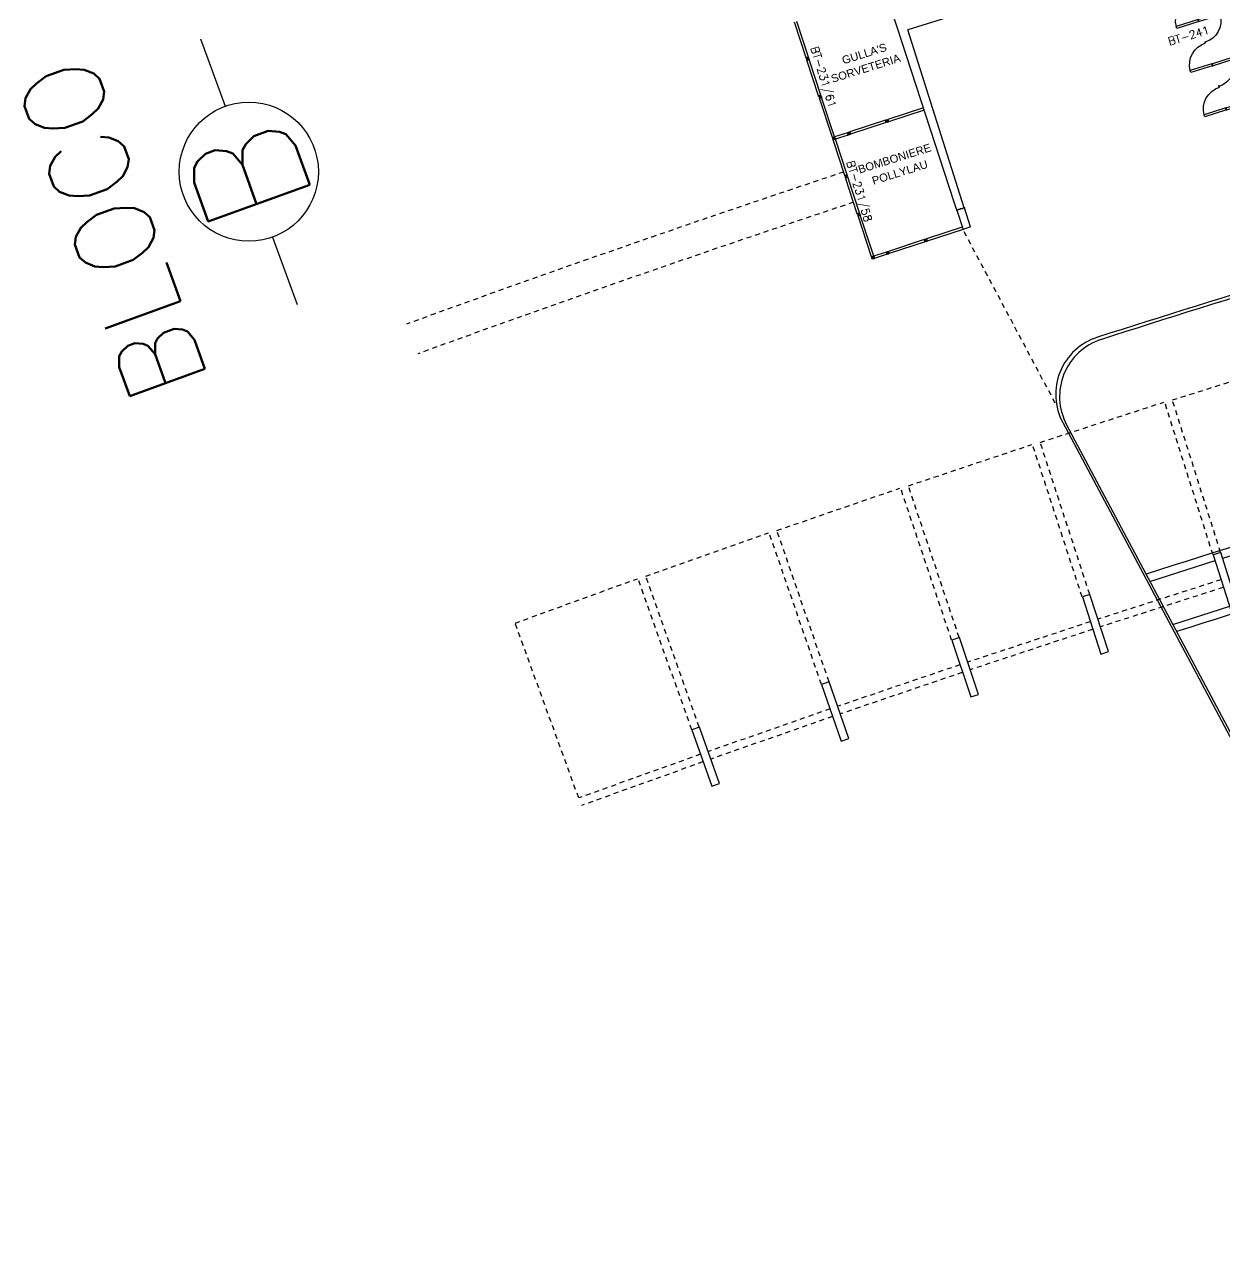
# Model space of a CAD drawing. Header units: millimetres. Extents: x 3089 to 3391, y 1087 to 1201.
# Drawn here: x 3089.02 to 3119.01, y 1129.83 to 1160.33 of the extents above; entities that cross this region are included whole.
import ezdxf

# ---------------------------------------------------------------- set-up
doc = ezdxf.new("R2010")
doc.units = ezdxf.units.MM
doc.linetypes.add('HIDDEN2', pattern=[0.1875, 0.125, -0.0625])
for name, color, linetype in [('ALV', 2, 'Continuous'), ('DIV', 2, 'Continuous'), ('ESQ', 1, 'Continuous'), ('ESTR', 3, 'Continuous'), ('PISO', 1, 'Continuous'), ('PROJ', 1, 'HIDDEN2'), ('PROJ1', 1, 'HIDDEN2'), ('TEXTO', 2, 'Continuous'), ('TEXTO-ENDEREÇO', 2, 'Continuous'), ('TXT-IDENTIFICAÇÃO', 4, 'Continuous')]:
    doc.layers.add(name, color=color, linetype=linetype)
doc.styles.add('LEGENDA', font='romans.shx', dxfattribs={"height": 0.2})
doc.styles.get("Standard").update_dxf_attribs({"font": 'arial.ttf'})
doc.styles.add('UNB-100-1', font='simplex.shx', dxfattribs={"height": 0.2})

# ---------------------------------------------------------------- blocks, each defined once
blk = doc.blocks.new('PTANF-TTC')
for p, q in [((-0.56, -0.542), (-0.56, -0.592)), ((0.01, -0.542), (-0.56, -0.542)), ((0.01, -0.592), (-0.56, -0.592)), ((0.007, -0.544), (0.577, -0.544)), ((0.007, -0.594), (0.577, -0.594)), ((0.577, -0.594), (0.577, -0.543)), ((-0.56, -1.703), (-0.56, -1.753)), ((0.01, -1.703), (-0.56, -1.703)), ((0.01, -1.753), (-0.56, -1.753)), ((0.007, -1.704), (0.577, -1.704)), ((0.007, -1.754), (0.577, -1.754)), ((0.577, -1.754), (0.577, -1.704)), ((-0.56, -2.86), (-0.56, -2.91)), ((0.01, -2.86), (-0.56, -2.86)), ((0.01, -2.91), (-0.56, -2.91)), ((0.007, -2.861), (0.577, -2.861)), ((0.007, -2.911), (0.577, -2.911)), ((0.577, -2.911), (0.577, -2.861)), ((-0.56, -4.019), (-0.56, -4.069)), ((0.01, -4.019), (-0.56, -4.019)), ((0.01, -4.069), (-0.56, -4.069)), ((0.007, -4.02), (0.577, -4.02)), ((0.007, -4.07), (0.577, -4.07)), ((0.577, -4.07), (0.577, -4.02))]:
    blk.add_line(p, q)
for centre, radius, start, end in [((0.008, -0.569), 0.569, 0.7568, 90.7568), ((0.012, -0.565), 0.571, 182.7261, 270.2797), ((0.006, -1.731), 0.571, 2.7261, 90.2797), ((0.012, -1.726), 0.571, 182.7261, 270.2797), ((0.006, -2.888), 0.571, 2.7261, 90.2797), ((0.012, -2.882), 0.571, 182.7261, 270.2797), ((0.006, -4.048), 0.571, 2.7261, 90.2797), ((0.012, -4.042), 0.571, 182.7261, 270.2797)]:
    blk.add_arc(centre, radius, start, end)
for p in [(0.007, -0.56), (0.007, -0.576), (0.01, -0.56), (0.01, -0.576), (0.007, -1.153), (0.01, -1.153), (0.007, -1.721), (0.007, -1.736), (0.007, -1.746), (0.01, -1.721), (0.01, -1.736), (0.007, -2.297), (0.007, -2.307), (0.01, -2.297), (0.007, -2.877), (0.007, -2.893), (0.007, -2.913), (0.01, -2.877), (0.01, -2.893), (0.007, -3.442), (0.007, -3.462), (0.01, -3.442), (0.007, -4.037), (0.007, -4.052), (0.007, -4.069), (0.01, -4.037), (0.01, -4.052)]:
    blk.add_point(p)
blk = doc.blocks.new('DIVMT-TTS')
for p, q in [((-0.03, 0.03), (-0.03, 0.006)), ((-0.008, 0.03), (-0.03, 0.03)), ((-0.0185, 0.006), (-0.03, 0.006)), ((-0.0185, -0.006), (-0.0185, 0.006)), ((-0.008, 0.03), (-0.008, 0.02)), ((-0.008, 0.02), (0.008, 0.02)), ((-0.0051, 0), (0.0051, 0)), ((0.0051, 0), (-0.0051, 0)), ((-0.0051, 0), (0.0051, 0)), ((0, -0.0051), (0, 0.0051)), ((0, 0.0051), (0, -0.0051)), ((0.008, 0.03), (0.008, 0.02)), ((0.008, 0.03), (0.03, 0.03)), ((0.0205, 0.006), (0.03, 0.006)), ((0.0205, -0.006), (0.0205, 0.006)), ((0.0205, 0.006), (0.0205, -0.006)), ((0.0205, 0.006), (0.03, 0.006)), ((0.97, 0.03), (0.03, 0.03)), ((0.03, 0.006), (0.03, 0.03)), ((0.03, -0.03), (0.03, 0.03)), ((0.03, -0.005), (0.03, 0.005)), ((0.97, -0.03), (0.97, 0.03)), ((0.97, 0.03), (0.97, 0.009)), ((0.97, 0.009), (0.97, 0.027)), ((0.9795, 0.006), (0.97, 0.006)), ((0.97, -0.005), (0.97, 0.005)), ((0.9795, 0.006), (0.9795, -0.006)), ((1.0051, 0), (0.9949, 0)), ((1, 0.0051), (1, -0.0051)), ((-0.0185, -0.006), (-0.03, -0.006)), ((-0.03, -0.03), (-0.03, -0.006)), ((-0.008, -0.03), (-0.03, -0.03)), ((-0.008, -0.03), (-0.008, -0.02)), ((-0.008, -0.02), (0.008, -0.02)), ((0.008, -0.03), (0.008, -0.02)), ((0.008, -0.03), (0.03, -0.03)), ((0.0205, -0.006), (0.03, -0.006)), ((0.0205, -0.006), (0.03, -0.006)), ((0.03, -0.006), (0.03, -0.03)), ((0.97, -0.03), (0.03, -0.03)), ((0.9795, -0.006), (0.97, -0.006)), ((0.97, -0.009), (0.97, -0.027))]:
    blk.add_line(p, q)

msp = doc.modelspace()

# ---------------------------------------------------------------- linework, layer by layer
at = {"layer": 'ALV'}
for p, q in [((3112.257, 1155.886), (3107.723, 1169.783)), ((3115.751, 1161.644), (3111.094, 1160.198)), ((3112.507, 1155.748), (3111.094, 1160.198)), ((3112.325, 1155.69), (3112.257, 1155.886)), ((3112.511, 1155.749), (3112.324, 1155.689)), ((3112.324, 1155.689), (3112.48, 1155.209)), ((3112.667, 1155.27), (3112.511, 1155.749)), ((3112.667, 1155.27), (3112.48, 1155.209))]:
    msp.add_line(p, q, dxfattribs=at)
for p in [(3112.322, 1155.689), (3112.369, 1155.704), (3112.417, 1155.72), (3112.464, 1155.735), (3112.512, 1155.751)]:
    msp.add_point(p, dxfattribs=at)
at = {"layer": 'DIV', "color": 1}
for p, q in [((3108.556, 1159.497), (3108.263, 1160.39)), ((3108.613, 1159.516), (3108.32, 1160.409)), ((3108.556, 1159.497), (3108.613, 1159.516)), ((3108.556, 1159.497), (3108.579, 1159.505)), ((3108.563, 1159.476), (3108.556, 1159.497)), ((3108.576, 1159.504), (3108.559, 1159.498)), ((3108.563, 1159.476), (3108.572, 1159.48)), ((3108.568, 1159.461), (3108.577, 1159.464)), ((3108.568, 1159.461), (3108.575, 1159.44)), ((3108.572, 1159.48), (3108.577, 1159.464)), ((3108.575, 1159.44), (3108.632, 1159.459)), ((3108.597, 1159.448), (3108.575, 1159.44)), ((3108.868, 1158.547), (3108.575, 1159.44)), ((3108.582, 1159.494), (3108.579, 1159.505)), ((3108.582, 1159.496), (3108.579, 1159.505)), ((3108.58, 1159.505), (3108.589, 1159.508)), ((3108.593, 1159.499), (3108.582, 1159.496)), ((3108.582, 1159.494), (3108.594, 1159.498)), ((3108.589, 1159.477), (3108.599, 1159.48)), ((3108.599, 1159.48), (3108.589, 1159.477)), ((3108.599, 1159.48), (3108.589, 1159.477)), ((3108.613, 1159.516), (3108.59, 1159.509)), ((3108.594, 1159.498), (3108.59, 1159.509)), ((3108.593, 1159.499), (3108.59, 1159.509)), ((3108.592, 1159.483), (3108.595, 1159.473)), ((3108.595, 1159.473), (3108.592, 1159.483)), ((3108.592, 1159.483), (3108.595, 1159.473)), ((3108.595, 1159.473), (3108.592, 1159.483)), ((3108.613, 1159.516), (3108.593, 1159.509)), ((3108.593, 1159.509), (3108.61, 1159.515)), ((3108.595, 1159.457), (3108.606, 1159.461)), ((3108.606, 1159.461), (3108.595, 1159.457)), ((3108.595, 1159.457), (3108.597, 1159.448)), ((3108.595, 1159.457), (3108.597, 1159.448)), ((3108.598, 1159.448), (3108.608, 1159.451)), ((3108.606, 1159.461), (3108.609, 1159.452)), ((3108.606, 1159.461), (3108.609, 1159.452)), ((3108.609, 1159.452), (3108.632, 1159.459)), ((3108.62, 1159.495), (3108.61, 1159.492)), ((3108.61, 1159.492), (3108.615, 1159.477)), ((3108.62, 1159.495), (3108.613, 1159.516)), ((3108.625, 1159.48), (3108.615, 1159.477)), ((3108.625, 1159.48), (3108.632, 1159.459)), ((3108.925, 1158.566), (3108.632, 1159.459)), ((3108.868, 1158.547), (3108.925, 1158.566)), ((3108.868, 1158.547), (3108.89, 1158.555)), ((3108.874, 1158.526), (3108.868, 1158.547)), ((3108.888, 1158.554), (3108.87, 1158.548)), ((3108.874, 1158.526), (3108.884, 1158.529)), ((3108.879, 1158.511), (3108.889, 1158.514)), ((3108.879, 1158.511), (3108.886, 1158.49)), ((3108.884, 1158.529), (3108.889, 1158.514)), ((3108.886, 1158.49), (3108.943, 1158.509)), ((3108.909, 1158.498), (3108.886, 1158.49)), ((3109.21, 1157.502), (3108.886, 1158.49)), ((3108.894, 1158.544), (3108.89, 1158.555)), ((3108.893, 1158.546), (3108.89, 1158.555)), ((3108.891, 1158.555), (3108.901, 1158.558)), ((3108.905, 1158.549), (3108.893, 1158.546)), ((3108.894, 1158.544), (3108.905, 1158.547)), ((3108.901, 1158.526), (3108.91, 1158.53)), ((3108.91, 1158.53), (3108.901, 1158.526)), ((3108.91, 1158.53), (3108.901, 1158.526)), ((3108.925, 1158.566), (3108.902, 1158.558)), ((3108.905, 1158.547), (3108.902, 1158.558)), ((3108.905, 1158.549), (3108.902, 1158.558)), ((3108.904, 1158.533), (3108.907, 1158.523)), ((3108.907, 1158.523), (3108.904, 1158.533)), ((3108.904, 1158.533), (3108.907, 1158.523)), ((3108.907, 1158.523), (3108.904, 1158.533)), ((3108.925, 1158.566), (3108.905, 1158.559)), ((3108.905, 1158.559), (3108.922, 1158.565)), ((3108.906, 1158.507), (3108.918, 1158.51)), ((3108.918, 1158.51), (3108.906, 1158.507)), ((3108.906, 1158.507), (3108.909, 1158.498)), ((3108.906, 1158.507), (3108.909, 1158.498)), ((3108.91, 1158.498), (3108.92, 1158.501)), ((3108.918, 1158.51), (3108.921, 1158.501)), ((3108.918, 1158.51), (3108.921, 1158.501)), ((3108.921, 1158.501), (3108.943, 1158.509)), ((3108.931, 1158.545), (3108.922, 1158.542)), ((3108.922, 1158.542), (3108.927, 1158.527)), ((3108.931, 1158.545), (3108.925, 1158.566)), ((3108.936, 1158.53), (3108.927, 1158.527)), ((3108.936, 1158.53), (3108.943, 1158.509)), ((3109.267, 1157.521), (3108.943, 1158.509)), ((3109.522, 1156.552), (3109.229, 1157.445)), ((3109.579, 1156.57), (3109.286, 1157.464)), ((3109.522, 1156.552), (3109.579, 1156.57)), ((3109.522, 1156.552), (3109.545, 1156.559)), ((3109.529, 1156.531), (3109.522, 1156.552)), ((3109.542, 1156.558), (3109.525, 1156.553)), ((3109.529, 1156.531), (3109.538, 1156.534)), ((3109.534, 1156.516), (3109.543, 1156.519)), ((3109.534, 1156.516), (3109.541, 1156.495)), ((3109.538, 1156.534), (3109.543, 1156.519)), ((3109.541, 1156.495), (3109.598, 1156.513)), ((3109.563, 1156.502), (3109.541, 1156.495)), ((3109.834, 1155.601), (3109.541, 1156.495)), ((3109.548, 1156.548), (3109.545, 1156.559)), ((3109.548, 1156.55), (3109.545, 1156.559)), ((3109.546, 1156.559), (3109.555, 1156.563)), ((3109.559, 1156.554), (3109.548, 1156.55)), ((3109.548, 1156.548), (3109.56, 1156.552)), ((3109.555, 1156.531), (3109.565, 1156.534)), ((3109.565, 1156.534), (3109.555, 1156.531)), ((3109.565, 1156.534), (3109.555, 1156.531)), ((3109.579, 1156.57), (3109.556, 1156.563)), ((3109.56, 1156.552), (3109.556, 1156.563)), ((3109.559, 1156.554), (3109.556, 1156.563)), ((3109.558, 1156.537), (3109.561, 1156.528)), ((3109.561, 1156.528), (3109.558, 1156.537)), ((3109.558, 1156.537), (3109.561, 1156.528)), ((3109.561, 1156.528), (3109.558, 1156.537)), ((3109.579, 1156.57), (3109.559, 1156.564)), ((3109.559, 1156.564), (3109.576, 1156.569)), ((3109.561, 1156.511), (3109.572, 1156.515)), ((3109.572, 1156.515), (3109.561, 1156.511)), ((3109.561, 1156.511), (3109.563, 1156.502)), ((3109.561, 1156.511), (3109.563, 1156.502)), ((3109.564, 1156.502), (3109.574, 1156.506)), ((3109.572, 1156.515), (3109.575, 1156.506)), ((3109.572, 1156.515), (3109.575, 1156.506)), ((3109.575, 1156.506), (3109.598, 1156.513)), ((3109.586, 1156.549), (3109.576, 1156.546)), ((3109.576, 1156.546), (3109.581, 1156.531)), ((3109.586, 1156.549), (3109.579, 1156.57)), ((3109.591, 1156.534), (3109.581, 1156.531)), ((3109.591, 1156.534), (3109.598, 1156.513)), ((3109.891, 1155.62), (3109.598, 1156.513)), ((3109.834, 1155.601), (3109.891, 1155.62)), ((3109.834, 1155.601), (3109.856, 1155.609)), ((3109.84, 1155.581), (3109.834, 1155.601)), ((3109.854, 1155.608), (3109.836, 1155.602)), ((3109.84, 1155.581), (3109.85, 1155.584)), ((3109.845, 1155.565), (3109.855, 1155.568)), ((3109.845, 1155.565), (3109.852, 1155.544)), ((3109.85, 1155.584), (3109.855, 1155.568)), ((3109.852, 1155.544), (3109.909, 1155.563)), ((3109.86, 1155.598), (3109.856, 1155.609)), ((3109.859, 1155.6), (3109.856, 1155.609)), ((3109.857, 1155.609), (3109.867, 1155.612)), ((3109.871, 1155.604), (3109.859, 1155.6)), ((3109.86, 1155.598), (3109.871, 1155.602)), ((3109.867, 1155.581), (3109.876, 1155.584)), ((3109.876, 1155.584), (3109.867, 1155.581)), ((3109.876, 1155.584), (3109.867, 1155.581)), ((3109.891, 1155.62), (3109.868, 1155.613)), ((3109.871, 1155.602), (3109.868, 1155.613)), ((3109.871, 1155.604), (3109.868, 1155.613)), ((3109.87, 1155.587), (3109.873, 1155.577)), ((3109.873, 1155.577), (3109.87, 1155.587)), ((3109.87, 1155.587), (3109.873, 1155.577)), ((3109.873, 1155.577), (3109.87, 1155.587)), ((3109.891, 1155.62), (3109.871, 1155.614)), ((3109.871, 1155.614), (3109.888, 1155.619)), ((3109.872, 1155.561), (3109.884, 1155.565)), ((3109.884, 1155.565), (3109.872, 1155.561)), ((3109.884, 1155.565), (3109.886, 1155.556)), ((3109.884, 1155.565), (3109.886, 1155.556)), ((3109.886, 1155.556), (3109.909, 1155.563)), ((3109.897, 1155.599), (3109.888, 1155.596)), ((3109.888, 1155.596), (3109.893, 1155.581)), ((3109.897, 1155.599), (3109.891, 1155.62)), ((3109.902, 1155.584), (3109.893, 1155.581)), ((3109.902, 1155.584), (3109.909, 1155.563)), ((3110.245, 1154.539), (3109.909, 1155.563)), ((3109.875, 1155.552), (3109.852, 1155.544)), ((3110.188, 1154.52), (3109.852, 1155.544)), ((3109.872, 1155.561), (3109.875, 1155.552)), ((3109.872, 1155.561), (3109.875, 1155.552)), ((3109.876, 1155.552), (3109.886, 1155.555))]:
    msp.add_line(p, q, dxfattribs=at)
at = {"layer": 'DIV'}
for p, q in [((3111.486, 1158.248), (3110.593, 1157.955)), ((3111.505, 1158.191), (3110.612, 1157.898)), ((3110.557, 1157.943), (3110.536, 1157.937)), ((3110.536, 1157.937), (3110.543, 1157.914)), ((3110.554, 1157.917), (3110.543, 1157.914)), ((3110.558, 1157.906), (3110.547, 1157.902)), ((3110.555, 1157.88), (3110.547, 1157.902)), ((3110.554, 1157.917), (3110.558, 1157.906)), ((3110.576, 1157.886), (3110.555, 1157.88)), ((3110.557, 1157.943), (3110.56, 1157.934)), ((3110.56, 1157.934), (3110.575, 1157.939)), ((3110.569, 1157.916), (3110.579, 1157.919)), ((3110.579, 1157.919), (3110.569, 1157.916)), ((3110.569, 1157.916), (3110.579, 1157.919)), ((3110.572, 1157.948), (3110.593, 1157.955)), ((3110.572, 1157.948), (3110.575, 1157.939)), ((3110.572, 1157.922), (3110.575, 1157.913)), ((3110.575, 1157.913), (3110.572, 1157.922)), ((3110.572, 1157.896), (3110.588, 1157.901)), ((3110.576, 1157.886), (3110.572, 1157.896)), ((3110.591, 1157.891), (3110.588, 1157.901)), ((3110.591, 1157.93), (3110.6, 1157.932)), ((3110.591, 1157.93), (3110.6, 1157.932)), ((3110.591, 1157.93), (3110.595, 1157.918)), ((3110.595, 1157.918), (3110.591, 1157.93)), ((3110.591, 1157.891), (3110.612, 1157.898)), ((3110.6, 1157.932), (3110.593, 1157.955)), ((3110.593, 1157.955), (3110.612, 1157.898)), ((3110.595, 1157.918), (3110.604, 1157.921)), ((3110.595, 1157.918), (3110.604, 1157.921)), ((3110.601, 1157.932), (3110.604, 1157.922)), ((3110.604, 1157.921), (3110.612, 1157.898)), ((3109.21, 1157.502), (3109.267, 1157.521)), ((3109.21, 1157.502), (3109.218, 1157.479)), ((3109.23, 1157.508), (3109.213, 1157.503)), ((3109.229, 1157.483), (3109.218, 1157.479)), ((3109.232, 1157.471), (3109.222, 1157.468)), ((3109.229, 1157.445), (3109.222, 1157.468)), ((3109.229, 1157.483), (3109.232, 1157.471)), ((3109.25, 1157.452), (3109.229, 1157.445)), ((3109.231, 1157.509), (3109.234, 1157.499)), ((3109.236, 1157.5), (3109.233, 1157.509)), ((3109.234, 1157.51), (3109.244, 1157.513)), ((3109.234, 1157.499), (3109.25, 1157.504)), ((3109.248, 1157.504), (3109.236, 1157.5)), ((3109.243, 1157.481), (3109.253, 1157.484)), ((3109.253, 1157.484), (3109.243, 1157.481)), ((3109.243, 1157.481), (3109.253, 1157.484)), ((3109.253, 1157.484), (3109.243, 1157.481)), ((3109.248, 1157.504), (3109.245, 1157.513)), ((3109.246, 1157.514), (3109.267, 1157.521)), ((3109.246, 1157.514), (3109.25, 1157.504)), ((3109.267, 1157.521), (3109.247, 1157.514)), ((3109.247, 1157.514), (3109.265, 1157.52)), ((3109.247, 1157.488), (3109.25, 1157.478)), ((3109.25, 1157.478), (3109.247, 1157.488)), ((3109.25, 1157.478), (3109.247, 1157.488)), ((3109.247, 1157.461), (3109.262, 1157.466)), ((3109.25, 1157.452), (3109.247, 1157.461)), ((3109.265, 1157.457), (3109.262, 1157.466)), ((3109.586, 1157.625), (3109.263, 1157.519)), ((3109.265, 1157.457), (3109.286, 1157.464)), ((3109.266, 1157.495), (3109.275, 1157.498)), ((3109.266, 1157.495), (3109.275, 1157.498)), ((3109.266, 1157.495), (3109.27, 1157.483)), ((3109.27, 1157.483), (3109.266, 1157.495)), ((3109.275, 1157.498), (3109.267, 1157.521)), ((3109.267, 1157.521), (3109.286, 1157.464)), ((3109.27, 1157.483), (3109.279, 1157.486)), ((3109.27, 1157.483), (3109.279, 1157.486)), ((3109.275, 1157.497), (3109.278, 1157.487)), ((3109.279, 1157.486), (3109.286, 1157.464)), ((3109.604, 1157.568), (3109.281, 1157.462)), ((3109.586, 1157.625), (3109.604, 1157.568)), ((3109.592, 1157.605), (3109.587, 1157.622)), ((3109.602, 1157.605), (3109.593, 1157.602)), ((3109.594, 1157.601), (3109.597, 1157.592)), ((3109.606, 1157.594), (3109.597, 1157.591)), ((3109.598, 1157.588), (3109.604, 1157.571)), ((3109.604, 1157.568), (3109.598, 1157.588)), ((3109.606, 1157.594), (3109.602, 1157.605)), ((3109.628, 1157.607), (3109.619, 1157.604)), ((3109.625, 1157.601), (3109.622, 1157.611)), ((3112.457, 1155.265), (3111.564, 1154.972)), ((3111.528, 1154.96), (3111.507, 1154.953)), ((3111.507, 1154.953), (3111.515, 1154.93)), ((3111.528, 1154.96), (3111.531, 1154.95)), ((3111.531, 1154.95), (3111.546, 1154.955)), ((3111.543, 1154.965), (3111.564, 1154.972)), ((3111.543, 1154.965), (3111.546, 1154.955)), ((3111.572, 1154.949), (3111.564, 1154.972)), ((3111.564, 1154.972), (3111.583, 1154.915)), ((3112.476, 1155.208), (3111.583, 1154.915)), ((3111.526, 1154.934), (3111.515, 1154.93)), ((3111.529, 1154.922), (3111.518, 1154.919)), ((3111.526, 1154.896), (3111.518, 1154.919)), ((3111.526, 1154.934), (3111.529, 1154.922)), ((3111.547, 1154.903), (3111.526, 1154.896)), ((3111.54, 1154.932), (3111.55, 1154.935)), ((3111.55, 1154.935), (3111.54, 1154.932)), ((3111.54, 1154.932), (3111.55, 1154.935)), ((3111.543, 1154.939), (3111.547, 1154.929)), ((3111.547, 1154.929), (3111.543, 1154.939)), ((3111.544, 1154.912), (3111.559, 1154.917)), ((3111.547, 1154.903), (3111.544, 1154.912)), ((3111.562, 1154.908), (3111.559, 1154.917)), ((3111.562, 1154.908), (3111.583, 1154.915)), ((3111.563, 1154.946), (3111.572, 1154.949)), ((3111.563, 1154.946), (3111.572, 1154.949)), ((3111.563, 1154.946), (3111.566, 1154.935)), ((3111.566, 1154.935), (3111.563, 1154.946)), ((3111.566, 1154.935), (3111.575, 1154.937)), ((3111.566, 1154.935), (3111.575, 1154.937)), ((3111.572, 1154.948), (3111.575, 1154.938)), ((3111.575, 1154.937), (3111.583, 1154.915)), ((3110.188, 1154.52), (3110.245, 1154.539)), ((3110.188, 1154.52), (3110.196, 1154.498)), ((3110.208, 1154.527), (3110.191, 1154.521)), ((3110.207, 1154.501), (3110.196, 1154.498)), ((3110.21, 1154.49), (3110.199, 1154.486)), ((3110.207, 1154.463), (3110.199, 1154.486)), ((3110.207, 1154.501), (3110.21, 1154.49)), ((3110.228, 1154.47), (3110.207, 1154.463)), ((3110.209, 1154.527), (3110.212, 1154.518)), ((3110.214, 1154.519), (3110.211, 1154.528)), ((3110.212, 1154.528), (3110.221, 1154.531)), ((3110.212, 1154.518), (3110.227, 1154.523)), ((3110.225, 1154.523), (3110.214, 1154.519)), ((3110.221, 1154.5), (3110.231, 1154.503)), ((3110.231, 1154.503), (3110.221, 1154.5)), ((3110.221, 1154.5), (3110.231, 1154.503)), ((3110.231, 1154.503), (3110.221, 1154.5)), ((3110.225, 1154.523), (3110.222, 1154.532)), ((3110.224, 1154.532), (3110.245, 1154.539)), ((3110.224, 1154.532), (3110.227, 1154.523)), ((3110.224, 1154.506), (3110.228, 1154.496)), ((3110.228, 1154.496), (3110.224, 1154.506)), ((3110.228, 1154.496), (3110.224, 1154.506)), ((3110.245, 1154.539), (3110.225, 1154.533)), ((3110.225, 1154.533), (3110.242, 1154.538)), ((3110.225, 1154.48), (3110.24, 1154.485)), ((3110.228, 1154.47), (3110.225, 1154.48)), ((3110.562, 1154.643), (3110.239, 1154.537)), ((3110.243, 1154.475), (3110.24, 1154.485)), ((3110.243, 1154.475), (3110.264, 1154.482)), ((3110.244, 1154.513), (3110.253, 1154.516)), ((3110.244, 1154.513), (3110.253, 1154.516)), ((3110.244, 1154.513), (3110.247, 1154.502)), ((3110.247, 1154.502), (3110.244, 1154.513)), ((3110.253, 1154.516), (3110.245, 1154.539)), ((3110.245, 1154.539), (3110.264, 1154.482)), ((3110.247, 1154.502), (3110.256, 1154.505)), ((3110.247, 1154.502), (3110.256, 1154.505)), ((3110.253, 1154.515), (3110.256, 1154.506)), ((3110.256, 1154.505), (3110.264, 1154.482)), ((3110.58, 1154.586), (3110.257, 1154.48)), ((3110.578, 1154.623), (3110.569, 1154.62)), ((3110.582, 1154.612), (3110.573, 1154.609)), ((3110.582, 1154.612), (3110.578, 1154.623)), ((3110.604, 1154.625), (3110.595, 1154.622)), ((3110.601, 1154.619), (3110.598, 1154.629))]:
    msp.add_line(p, q, dxfattribs=at)
at = {"layer": 'ESTR'}
for points in [[(3119.182, 1145.643), (3119.372, 1145.703), (3118.92, 1147.133), (3118.729, 1147.073)], [(3115.923, 1144.596), (3116.113, 1144.658), (3115.649, 1146.084), (3115.458, 1146.022)], [(3112.673, 1143.522), (3112.862, 1143.585), (3112.386, 1145.007), (3112.196, 1144.944)], [(3109.432, 1142.42), (3109.621, 1142.485), (3109.133, 1143.903), (3108.943, 1143.838)], [(3106.201, 1141.29), (3106.389, 1141.357), (3105.889, 1142.771), (3105.7, 1142.704)]]:
    msp.add_lwpolyline(points, close=True, dxfattribs=at)
at = {"layer": 'PISO'}
for p, q in [((3114.968, 1150.38), (3128.084, 1125.714)), ((3115.065, 1150.327), (3128.109, 1125.795)), ((3118.966, 1146.99), (3122.055, 1147.953)), ((3117.149, 1146.408), (3118.777, 1146.93)), ((3117.721, 1145.331), (3119.143, 1145.788))]:
    msp.add_line(p, q, dxfattribs=at)
for centre, radius, start, end in [((3240.488, 762.332), 409.609, 104.82638, 107.71717), ((3240.488, 762.332), 409.529, 104.83625, 107.70657), ((3240.488, 762.332), 403.598, 104.62567, 107.80871), ((3116.293, 1151.084), 1.5, 107.7172, 208.0016), ((3116.389, 1151.031), 1.5, 107.7066, 208.0016), ((3240.488, 762.332), 401.998, 104.62569, 107.76771)]:
    msp.add_arc(centre, radius, start, end, dxfattribs=at)
at = {"layer": 'PROJ'}
for p, q in [((3112.497, 1155.155), (3114.824, 1150.779)), ((3117.709, 1150.945), (3120.808, 1151.925)), ((3114.405, 1149.886), (3117.495, 1150.892)), ((3118.724, 1147.071), (3117.518, 1150.885)), ((3118.915, 1147.132), (3117.709, 1150.945)), ((3111.11, 1148.799), (3114.192, 1149.831)), ((3115.453, 1146.021), (3114.215, 1149.824)), ((3115.643, 1146.083), (3114.405, 1149.886)), ((3107.824, 1147.683), (3110.897, 1148.742)), ((3112.191, 1144.942), (3110.92, 1148.735)), ((3112.381, 1145.006), (3111.11, 1148.799)), ((3109.127, 1143.901), (3107.824, 1147.683)), ((3104.548, 1146.54), (3107.612, 1147.624)), ((3108.938, 1143.836), (3107.635, 1147.618)), ((3101.282, 1145.368), (3104.337, 1146.479)), ((3105.695, 1142.702), (3104.36, 1146.473)), ((3105.884, 1142.769), (3104.548, 1146.54)), ((3118.923, 1146.452), (3115.842, 1145.464)), ((3118.978, 1146.26), (3115.909, 1145.275)), ((3102.872, 1140.998), (3101.282, 1145.368)), ((3115.657, 1145.403), (3112.585, 1144.389)), ((3115.714, 1145.212), (3112.653, 1144.201)), ((3112.4, 1144.327), (3109.336, 1143.286)), ((3112.458, 1144.135), (3109.407, 1143.098)), ((3109.153, 1143.222), (3106.098, 1142.155)), ((3109.213, 1143.032), (3106.17, 1141.969)), ((3105.915, 1142.09), (3102.872, 1140.998)), ((3105.976, 1141.9), (3102.943, 1140.811))]:
    msp.add_line(p, q, dxfattribs=at)
msp.add_arc((3240.488, 762.332), 415.5, 108.37725, 109.97238, dxfattribs=at)
at = {"layer": 'PROJ1'}
msp.add_arc((3240.488, 762.332), 414.705, 108.37767, 109.97074, dxfattribs=at)
at = {"layer": 'TXT-IDENTIFICAÇÃO', "color": 2}
for p, q in [((3093.42, 1159.974), (3094.033, 1158.285)), ((3095.22, 1155.016), (3095.833, 1153.328))]:
    msp.add_line(p, q, dxfattribs=at)
msp.add_circle((3094.626, 1156.651), 1.739, dxfattribs=at)

# ---------------------------------------------------------------- block references
at = {"layer": 'DIV', "xscale": -1, "rotation": 198.1568294836125}
for p in [(3109.624, 1157.606), (3110.595, 1154.622)]:
    msp.add_blockref('DIVMT-TTS', p, dxfattribs=at)
at = {"layer": 'ESQ', "xscale": -1, "rotation": 17.46699986823408}
msp.add_blockref('PTANF-TTC', (3117.846, 1162.08), dxfattribs=at)

# ---------------------------------------------------------------- texts
at = {"layer": 'TEXTO'}
for s, p in [("GULLA'S", (3109.487, 1159.332)), ('SORVETERIA', (3109.214, 1158.87)), ('BOMBONIERE', (3109.892, 1156.603)), ('POLLYLAU', (3110.238, 1156.322))]:
    msp.add_text(s, height=0.2, rotation=17.3926, dxfattribs=at).set_placement(p)
at = {"layer": 'TEXTO-ENDEREÇO', "style": 'UNB-100-1'}
for s, rotation, p in [('BT-241', 16.9082, (3117.64, 1159.803)), ('BT-231/61', 286.9082, (3108.664, 1159.749)), ('BT-231/58', 286.9082, (3109.559, 1156.893))]:
    msp.add_text(s, height=0.2, rotation=rotation, dxfattribs=at).set_placement(p)
at = {"layer": 'TXT-IDENTIFICAÇÃO', "color": 4, "style": 'LEGENDA'}
for s, height, p in [('BLOCO ', 2, (3093.648, 1151.402)), ('B', 2.7, (3096.308, 1155.889))]:
    msp.add_text(s, height=height, rotation=109.9553, dxfattribs=at).set_placement(p)

doc.saveas('drawing.dxf')
